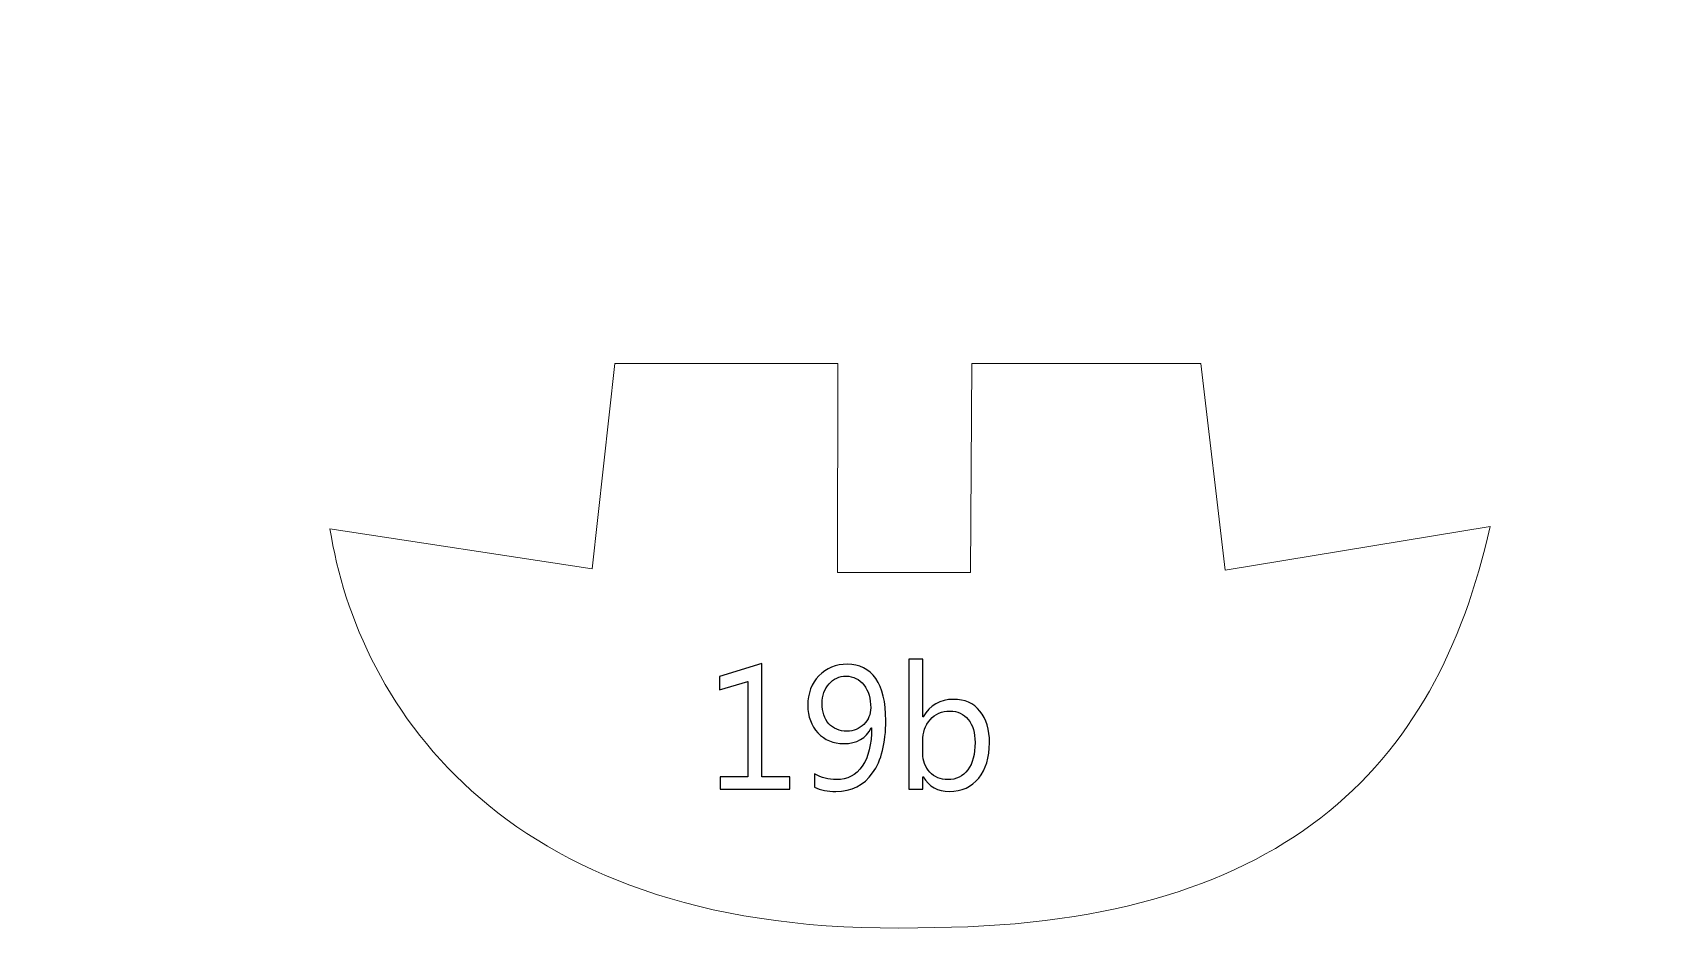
# Model space of a CAD drawing. Header units: centimetres. Extents: x -370 to 378, y -504 to 433.
# Drawn here: x 151.3 to 226.3, y 82.1 to 123.6 of the extents above; entities that cross this region are included whole.
import ezdxf

# ---------------------------------------------------------------- set-up
doc = ezdxf.new("R2010")
doc.units = ezdxf.units.CM
doc.header["$MEASUREMENT"] = 0
doc.layers.add('Camada 1', color=7, linetype='Continuous')
doc.layers.add('Camada 2', color=20, linetype='Continuous')

msp = doc.modelspace()

# ---------------------------------------------------------------- linework, layer by layer
at = {"layer": 'Camada 1', "lineweight": 9}
for points, knots in [([(216.721, 265.254), (216.721, 265.254), (230.116, 265.318), (230.116, 265.318), (230.116, 265.318), (230.116, 265.318), (230.103, 244.768), (230.103, 244.768), (230.103, 244.768), (230.103, 244.768), (236.36, 244.767), (236.36, 244.767), (236.36, 244.767), (236.36, 244.767), (236.371, 265.182), (236.371, 265.182), (236.371, 265.182), (236.371, 265.182), (256.209, 265.182), (256.209, 265.182), (256.209, 265.182), (256.209, 265.182), (256.209, 244.767), (256.209, 244.767), (256.209, 244.767), (256.209, 244.767), (262.443, 244.768), (262.443, 244.768), (262.443, 244.768), (262.443, 244.768), (262.445, 265.213), (262.445, 265.213), (262.445, 265.213), (262.445, 265.213), (282.346, 265.204), (282.346, 265.204), (282.346, 265.204), (282.346, 265.204), (282.296, 244.775), (282.296, 244.775), (282.296, 244.775), (282.296, 244.775), (288.629, 244.768), (288.629, 244.768), (288.629, 244.768), (288.629, 244.768), (288.652, 265.258), (288.652, 265.258), (288.652, 265.258), (288.652, 265.258), (308.479, 265.277), (308.479, 265.277), (308.479, 265.277), (308.479, 265.277), (308.479, 244.77), (308.479, 244.77), (308.479, 244.77), (308.479, 244.77), (314.689, 244.774), (314.689, 244.774), (314.689, 244.774), (314.689, 244.774), (314.79, 265.253), (314.79, 265.253), (314.79, 265.253), (314.79, 265.253), (334.828, 265.214), (334.828, 265.214), (334.828, 265.214), (334.828, 265.214), (334.892, 244.769), (334.892, 244.769), (334.892, 244.769), (334.892, 244.769), (341.063, 244.77), (341.063, 244.77), (341.063, 244.77), (341.063, 244.77), (341.094, 265.214), (341.094, 265.214), (341.094, 265.214), (341.094, 265.214), (366.922, 265.225), (366.922, 265.225), (366.922, 265.225), (366.922, 265.225), (366.966, 256.867), (366.966, 256.867), (366.966, 256.867), (366.966, 256.867), (360.754, 256.873), (360.754, 256.873), (360.754, 256.873), (360.754, 256.873), (360.754, 232.292), (360.754, 232.292), (360.754, 232.292), (360.754, 232.292), (366.964, 232.296), (366.964, 232.296), (366.964, 232.296), (366.964, 232.296), (366.963, 224.01), (366.963, 224.01), (366.963, 224.01), (366.963, 224.01), (210.199, 224.007), (210.199, 224.007), (210.199, 224.007), (210.199, 224.007), (210.193, 236.573), (210.193, 236.573), (210.193, 236.573), (210.193, 236.573), (189.145, 236.573), (189.145, 236.573), (189.145, 236.573), (185.916, 236.501), (184.439, 233.061), (184.413, 226.826), (184.413, 226.826), (184.673, 216.628), (178.684, 212.355), (173.821, 212.903), (173.821, 212.903), (173.821, 212.903), (176.697, 236.149), (176.697, 236.149), (176.697, 236.149), (176.697, 236.149), (170.539, 236.789), (170.539, 236.789), (170.539, 236.789), (170.539, 236.789), (168.49, 221.602), (168.49, 221.602), (168.49, 221.602), (168.49, 221.602), (4.291, 221.42), (4.291, 221.42), (4.291, 221.42), (4.291, 221.42), (4.288, 209.376), (4.288, 209.376), (4.288, 209.376), (4.288, 209.376), (-1.971, 209.374), (-1.971, 209.374), (-1.971, 209.374), (-1.971, 209.374), (-2.239, 168.069), (-2.239, 168.069), (-2.239, 168.069), (-2.239, 168.069), (-66.592, 160.863), (-66.592, 160.863), (-66.592, 160.863), (-66.592, 160.863), (-120.101, 160.892), (-120.101, 160.892), (-120.101, 160.892), (-122.907, 159.848), (-124.083, 157.497), (-123.291, 153.568), (-123.291, 153.568), (-123.291, 153.568), (-121.417, 147.705), (-121.417, 147.705), (-121.417, 147.705), (-119.664, 142.218), (-119.162, 139.073), (-123.559, 137.253), (-123.559, 137.253), (-123.559, 137.253), (-131.456, 134.303), (-131.456, 134.303), (-131.456, 134.303), (-142.328, 129.369), (-143.928, 118.845), (-139.185, 104.494), (-139.185, 104.494), (-136.723, 96.587), (-139.695, 91.079), (-144.309, 92.767), (-144.309, 92.767), (-144.309, 92.767), (-196.019, 110.18), (-196.019, 110.18), (-196.019, 110.18), (-194.826, 114.677), (-193.391, 119.174), (-191.716, 123.67), (-191.716, 123.67), (-191.716, 123.67), (-176.995, 117.362), (-176.995, 117.362), (-176.995, 117.362), (-176.995, 117.362), (-174.937, 123.295), (-174.937, 123.295), (-174.937, 123.295), (-174.937, 123.295), (-189.72, 129.603), (-189.72, 129.603), (-189.72, 129.603), (-187.47, 134.471), (-185.1, 139.218), (-182.609, 143.842), (-182.609, 143.842), (-182.609, 143.842), (-167.889, 135.786), (-167.889, 135.786), (-167.889, 135.786), (-167.889, 135.786), (-164.645, 141.095), (-164.645, 141.095), (-164.645, 141.095), (-164.645, 141.095), (-179.178, 149.214), (-179.178, 149.214), (-179.178, 149.214), (-176.797, 153.396), (-174.316, 157.382), (-171.694, 161.08), (-171.694, 161.08), (-171.694, 161.08), (-158.221, 152.024), (-158.221, 152.024), (-158.221, 152.024), (-158.221, 152.024), (-154.852, 157.145), (-154.852, 157.145), (-154.852, 157.145), (-154.852, 157.145), (-168.138, 166.201), (-168.138, 166.201), (-168.138, 166.201), (-165.271, 169.951), (-162.563, 173.777), (-160.029, 177.692), (-160.029, 177.692), (-160.029, 177.692), (-146.12, 169.011), (-146.12, 169.011), (-146.12, 169.011), (-146.12, 169.011), (-143.438, 174.444), (-143.438, 174.444), (-143.438, 174.444), (-143.438, 174.444), (-157.035, 183.25), (-157.035, 183.25), (-157.035, 183.25), (-151.695, 195.771), (-155.396, 206.053), (-170.299, 212.164), (-170.299, 212.164), (-196.331, 218.03), (-225.837, 215.086), (-252.767, 201.797), (-252.767, 201.797), (-272.125, 191.19), (-291.085, 177.8), (-311.371, 166), (-311.371, 166), (-321.658, 159.339), (-331.851, 153.367), (-342.736, 148.568), (-342.736, 148.568), (-346.86, 147.224), (-349.73, 146.708), (-351.28, 147.57), (-351.28, 147.57), (-360.973, 156.269), (-365.918, 177.156), (-365.135, 212.753), (-365.135, 212.753), (-363.041, 242.961), (-358.027, 262.687), (-349.489, 269.76), (-349.489, 269.76), (-341.694, 272.706), (-312.337, 273.158), (-268.236, 269.823), (-268.236, 269.823), (-238.219, 267.466), (-208.36, 264.64), (-178.599, 261.521), (-178.599, 261.521), (-161.15, 259.512), (-146.663, 274.84), (-133.661, 298.457), (-133.661, 298.457), (-137.932, 299.192), (-140.952, 302.511), (-141.329, 309.219), (-141.329, 309.219), (-141.246, 317.163), (-137.792, 321.124), (-131.21, 321.7), (-131.21, 321.7), (-128.465, 321.723), (-125.72, 321.692), (-122.976, 321.377), (-122.976, 321.377), (-119.251, 320.932), (-117.518, 322.574), (-117.641, 327.134), (-117.641, 327.134), (-117.641, 327.134), (-117.584, 336.153), (-117.584, 336.153), (-117.584, 336.153), (-117.584, 336.153), (-110.776, 336.152), (-110.776, 336.152), (-110.776, 336.152), (-110.776, 336.152), (-110.773, 349.137), (-110.773, 349.137), (-110.773, 349.137), (-110.773, 349.137), (-99.344, 349.13), (-99.344, 349.13), (-99.344, 349.13), (-99.344, 349.13), (-88.153, 362.878), (-88.153, 362.878), (-88.153, 362.878), (-88.153, 362.878), (-34.119, 362.869), (-34.119, 362.869), (-34.119, 362.869), (-34.119, 362.869), (-34.106, 340.512), (-34.106, 340.512), (-34.106, 340.512), (-34.106, 340.512), (-27.597, 340.514), (-27.597, 340.514), (-27.597, 340.514), (-27.597, 340.514), (-27.691, 325.715), (-27.691, 325.715), (-27.691, 325.715), (-27.873, 322.531), (-30.047, 321.13), (-33.358, 320.596), (-33.358, 320.596), (-33.358, 320.596), (-44.151, 320.594), (-44.151, 320.594), (-44.151, 320.594), (-44.151, 320.594), (-44.155, 311.191), (-44.155, 311.191), (-44.155, 311.191), (-44.155, 311.191), (-32.849, 311.191), (-32.849, 311.191), (-32.849, 311.191), (-18.571, 310.629), (-10.255, 308.442), (-6.272, 303.592), (-6.272, 303.592), (-3.714, 300.56), (-2.148, 297.196), (-2.032, 293.351), (-2.032, 293.351), (-2.032, 293.351), (-1.901, 274.856), (-1.901, 274.856), (-1.901, 274.856), (-1.901, 274.856), (4.408, 274.86), (4.408, 274.86), (4.408, 274.86), (4.408, 274.86), (4.426, 260.305), (4.426, 260.305), (4.426, 260.305), (4.426, 260.305), (175.044, 260.301), (175.044, 260.301), (175.044, 260.301), (175.044, 260.301), (175.017, 268.365), (175.017, 268.365), (175.017, 268.365), (179.182, 281.411), (183.274, 295.03), (187.51, 307.504), (187.51, 307.504), (189.372, 313.034), (192.544, 316.081), (197.008, 315.926), (197.008, 315.926), (202.874, 315.367), (206.189, 311.724), (207.985, 306.102), (207.985, 306.102), (211.365, 293.082), (213.787, 278.849), (216.721, 265.254)], [0, 0, 0, 0, 0.009804, 0.009804, 0.009804, 0.009804, 0.019608, 0.019608, 0.019608, 0.019608, 0.029412, 0.029412, 0.029412, 0.029412, 0.039216, 0.039216, 0.039216, 0.039216, 0.04902, 0.04902, 0.04902, 0.04902, 0.058824, 0.058824, 0.058824, 0.058824, 0.068627, 0.068627, 0.068627, 0.068627, 0.078431, 0.078431, 0.078431, 0.078431, 0.088235, 0.088235, 0.088235, 0.088235, 0.098039, 0.098039, 0.098039, 0.098039, 0.107843, 0.107843, 0.107843, 0.107843, 0.117647, 0.117647, 0.117647, 0.117647, 0.127451, 0.127451, 0.127451, 0.127451, 0.137255, 0.137255, 0.137255, 0.137255, 0.147059, 0.147059, 0.147059, 0.147059, 0.156863, 0.156863, 0.156863, 0.156863, 0.166667, 0.166667, 0.166667, 0.166667, 0.176471, 0.176471, 0.176471, 0.176471, 0.186275, 0.186275, 0.186275, 0.186275, 0.196078, 0.196078, 0.196078, 0.196078, 0.205882, 0.205882, 0.205882, 0.205882, 0.215686, 0.215686, 0.215686, 0.215686, 0.22549, 0.22549, 0.22549, 0.22549, 0.235294, 0.235294, 0.235294, 0.235294, 0.245098, 0.245098, 0.245098, 0.245098, 0.254902, 0.254902, 0.254902, 0.254902, 0.264706, 0.264706, 0.264706, 0.264706, 0.27451, 0.27451, 0.27451, 0.27451, 0.284314, 0.284314, 0.284314, 0.284314, 0.294118, 0.294118, 0.294118, 0.294118, 0.303922, 0.303922, 0.303922, 0.303922, 0.313725, 0.313725, 0.313725, 0.313726, 0.323529, 0.323529, 0.323529, 0.323529, 0.333333, 0.333333, 0.333333, 0.333333, 0.343137, 0.343137, 0.343137, 0.343137, 0.352941, 0.352941, 0.352941, 0.352941, 0.362745, 0.362745, 0.362745, 0.362745, 0.372549, 0.372549, 0.372549, 0.372549, 0.382353, 0.382353, 0.382353, 0.382353, 0.392157, 0.392157, 0.392157, 0.392157, 0.401961, 0.401961, 0.401961, 0.401961, 0.411765, 0.411765, 0.411765, 0.411765, 0.421569, 0.421569, 0.421569, 0.421569, 0.431373, 0.431373, 0.431373, 0.431373, 0.441176, 0.441176, 0.441176, 0.441176, 0.45098, 0.45098, 0.45098, 0.45098, 0.460784, 0.460784, 0.460784, 0.460784, 0.470588, 0.470588, 0.470588, 0.470588, 0.480392, 0.480392, 0.480392, 0.480392, 0.490196, 0.490196, 0.490196, 0.490196, 0.5, 0.5, 0.5, 0.5, 0.509804, 0.509804, 0.509804, 0.509804, 0.519608, 0.519608, 0.519608, 0.519608, 0.529412, 0.529412, 0.529412, 0.529412, 0.539216, 0.539216, 0.539216, 0.539216, 0.54902, 0.54902, 0.54902, 0.54902, 0.558824, 0.558824, 0.558824, 0.558824, 0.568627, 0.568627, 0.568627, 0.568627, 0.578431, 0.578431, 0.578431, 0.578431, 0.588235, 0.588235, 0.588235, 0.588235, 0.598039, 0.598039, 0.598039, 0.598039, 0.607843, 0.607843, 0.607843, 0.607843, 0.617647, 0.617647, 0.617647, 0.617647, 0.627451, 0.627451, 0.627451, 0.627451, 0.637255, 0.637255, 0.637255, 0.637255, 0.647059, 0.647059, 0.647059, 0.647059, 0.656863, 0.656863, 0.656863, 0.656863, 0.666667, 0.666667, 0.666667, 0.666667, 0.676471, 0.676471, 0.676471, 0.676471, 0.686275, 0.686275, 0.686275, 0.686275, 0.696078, 0.696078, 0.696078, 0.696078, 0.705882, 0.705882, 0.705882, 0.705882, 0.715686, 0.715686, 0.715686, 0.715686, 0.72549, 0.72549, 0.72549, 0.72549, 0.735294, 0.735294, 0.735294, 0.735294, 0.745098, 0.745098, 0.745098, 0.745098, 0.754902, 0.754902, 0.754902, 0.754902, 0.764706, 0.764706, 0.764706, 0.764706, 0.77451, 0.77451, 0.77451, 0.77451, 0.784314, 0.784314, 0.784314, 0.784314, 0.794118, 0.794118, 0.794118, 0.794118, 0.803922, 0.803922, 0.803922, 0.803922, 0.813725, 0.813725, 0.813725, 0.813726, 0.823529, 0.823529, 0.823529, 0.823529, 0.833333, 0.833333, 0.833333, 0.833333, 0.843137, 0.843137, 0.843137, 0.843137, 0.852941, 0.852941, 0.852941, 0.852941, 0.862745, 0.862745, 0.862745, 0.862745, 0.872549, 0.872549, 0.872549, 0.872549, 0.882353, 0.882353, 0.882353, 0.882353, 0.892157, 0.892157, 0.892157, 0.892157, 0.901961, 0.901961, 0.901961, 0.901961, 0.911765, 0.911765, 0.911765, 0.911765, 0.921569, 0.921569, 0.921569, 0.921569, 0.931373, 0.931373, 0.931373, 0.931373, 0.941176, 0.941176, 0.941176, 0.941176, 0.95098, 0.95098, 0.95098, 0.95098, 0.960784, 0.960784, 0.960784, 0.960784, 0.970588, 0.970588, 0.970588, 0.970588, 0.980392, 0.980392, 0.980392, 0.980392, 1, 1, 1, 1]), ([(178.037, 108.451), (178.037, 108.451), (188.282, 108.449), (188.282, 108.449), (188.282, 108.449), (188.282, 108.449), (188.262, 98.86), (188.262, 98.86), (188.262, 98.86), (188.262, 98.86), (194.364, 98.863), (194.364, 98.863), (194.364, 98.863), (194.364, 98.863), (194.427, 108.446), (194.427, 108.446), (194.427, 108.446), (194.427, 108.446), (204.937, 108.45), (204.937, 108.45), (204.937, 108.45), (204.937, 108.45), (206.052, 98.962), (206.052, 98.962), (206.052, 98.962), (206.052, 98.962), (218.213, 100.972), (218.213, 100.972), (218.213, 100.972), (215.748, 89.892), (208.716, 82.545), (191.954, 82.556), (191.954, 82.556), (173.068, 82.117), (166.242, 92.736), (164.967, 100.869), (164.967, 100.869), (164.967, 100.869), (177.008, 99.026), (177.008, 99.026), (177.008, 99.026), (177.008, 99.026), (178.037, 108.451), (178.037, 108.451)], [0, 0, 0, 0, 0.083333, 0.083333, 0.083333, 0.083333, 0.166667, 0.166667, 0.166667, 0.166667, 0.25, 0.25, 0.25, 0.25, 0.333333, 0.333333, 0.333333, 0.333333, 0.416667, 0.416667, 0.416667, 0.416667, 0.5, 0.5, 0.5, 0.5, 0.583333, 0.583333, 0.583333, 0.583333, 0.666667, 0.666667, 0.666667, 0.666667, 0.75, 0.75, 0.75, 0.75, 0.833333, 0.833333, 0.833333, 0.833333, 1, 1, 1, 1])]:
    msp.add_open_spline(points, degree=3, knots=knots, dxfattribs=at)
at = {"layer": 'Camada 2'}
for points, knots in [([(186.069, 88.91), (186.069, 88.91), (182.875, 88.91), (182.875, 88.91), (182.875, 88.91), (182.875, 88.91), (182.875, 89.475), (182.875, 89.475), (182.875, 89.475), (182.875, 89.475), (184.149, 89.475), (184.149, 89.475), (184.149, 89.475), (184.149, 89.475), (184.149, 93.864), (184.149, 93.864), (184.149, 93.864), (184.149, 93.864), (182.843, 93.475), (182.843, 93.475), (182.843, 93.475), (182.843, 93.475), (182.843, 94.088), (182.843, 94.088), (182.843, 94.088), (182.843, 94.088), (184.795, 94.684), (184.795, 94.684), (184.795, 94.684), (184.795, 94.684), (184.795, 89.475), (184.795, 89.475), (184.795, 89.475), (184.795, 89.475), (186.069, 89.475), (186.069, 89.475), (186.069, 89.475), (186.069, 89.475), (186.069, 88.91), (186.069, 88.91)], [0, 0, 0, 0, 0.090909, 0.090909, 0.090909, 0.090909, 0.181818, 0.181818, 0.181818, 0.181818, 0.272727, 0.272727, 0.272727, 0.272727, 0.363636, 0.363636, 0.363636, 0.363636, 0.454545, 0.454545, 0.454545, 0.454545, 0.545455, 0.545455, 0.545455, 0.545455, 0.636364, 0.636364, 0.636364, 0.636364, 0.727273, 0.727273, 0.727273, 0.727273, 0.818182, 0.818182, 0.818182, 0.818182, 1, 1, 1, 1]), ([(187.206, 89.002), (187.206, 89.002), (187.206, 89.621), (187.206, 89.621), (187.206, 89.621), (187.521, 89.442), (187.854, 89.354), (188.206, 89.354), (188.206, 89.354), (188.717, 89.354), (189.116, 89.561), (189.4, 89.973), (189.4, 89.973), (189.685, 90.386), (189.827, 90.973), (189.827, 91.733), (189.827, 91.733), (189.822, 91.73), (189.816, 91.73), (189.811, 91.733), (189.811, 91.733), (189.57, 91.249), (189.15, 91.007), (188.553, 91.007), (188.553, 91.007), (188.069, 91.007), (187.674, 91.171), (187.363, 91.499), (187.363, 91.499), (187.054, 91.827), (186.9, 92.25), (186.9, 92.766), (186.9, 92.766), (186.9, 93.318), (187.069, 93.77), (187.409, 94.123), (187.409, 94.123), (187.749, 94.476), (188.183, 94.652), (188.714, 94.652), (188.714, 94.652), (189.269, 94.652), (189.703, 94.432), (190.014, 93.992), (190.014, 93.992), (190.324, 93.553), (190.48, 92.912), (190.48, 92.072), (190.48, 92.072), (190.48, 91.029), (190.279, 90.225), (189.874, 89.66), (189.874, 89.66), (189.471, 89.096), (188.909, 88.813), (188.19, 88.813), (188.19, 88.813), (187.812, 88.813), (187.484, 88.877), (187.206, 89.002)], [0, 0, 0, 0, 0.0625, 0.0625, 0.0625, 0.0625, 0.125, 0.125, 0.125, 0.125, 0.1875, 0.1875, 0.1875, 0.1875, 0.25, 0.25, 0.25, 0.25, 0.3125, 0.3125, 0.3125, 0.3125, 0.375, 0.375, 0.375, 0.375, 0.4375, 0.4375, 0.4375, 0.4375, 0.5, 0.5, 0.5, 0.5, 0.5625, 0.5625, 0.5625, 0.5625, 0.625, 0.625, 0.625, 0.625, 0.6875, 0.6875, 0.6875, 0.6875, 0.75, 0.75, 0.75, 0.75, 0.8125, 0.8125, 0.8125, 0.8125, 0.875, 0.875, 0.875, 0.875, 1, 1, 1, 1]), ([(192.19, 89.488), (192.19, 89.488), (192.174, 89.488), (192.174, 89.488), (192.174, 89.488), (192.174, 89.488), (192.174, 88.91), (192.174, 88.91), (192.174, 88.91), (192.174, 88.91), (191.529, 88.91), (191.529, 88.91), (191.529, 88.91), (191.529, 88.91), (191.529, 94.878), (191.529, 94.878), (191.529, 94.878), (191.529, 94.878), (192.174, 94.878), (192.174, 94.878), (192.174, 94.878), (192.174, 94.878), (192.174, 92.238), (192.174, 92.238), (192.174, 92.238), (192.174, 92.238), (192.19, 92.238), (192.19, 92.238), (192.19, 92.238), (192.507, 92.772), (192.972, 93.039), (193.584, 93.039), (193.584, 93.039), (194.101, 93.039), (194.506, 92.859), (194.799, 92.498), (194.799, 92.498), (195.092, 92.136), (195.238, 91.652), (195.238, 91.045), (195.238, 91.045), (195.238, 90.37), (195.074, 89.828), (194.746, 89.422), (194.746, 89.422), (194.417, 89.016), (193.968, 88.813), (193.398, 88.813), (193.398, 88.813), (192.866, 88.813), (192.463, 89.038), (192.19, 89.488)], [0, 0, 0, 0, 0.071429, 0.071429, 0.071429, 0.071429, 0.142857, 0.142857, 0.142857, 0.142857, 0.214286, 0.214286, 0.214286, 0.214286, 0.285714, 0.285714, 0.285714, 0.285714, 0.357143, 0.357143, 0.357143, 0.357143, 0.428571, 0.428571, 0.428571, 0.428571, 0.5, 0.5, 0.5, 0.5, 0.571429, 0.571429, 0.571429, 0.571429, 0.642857, 0.642857, 0.642857, 0.642857, 0.714286, 0.714286, 0.714286, 0.714286, 0.785714, 0.785714, 0.785714, 0.785714, 0.857143, 0.857143, 0.857143, 0.857143, 1, 1, 1, 1]), ([(188.654, 94.104), (188.342, 94.104), (188.082, 93.987), (187.874, 93.752), (187.874, 93.752), (187.666, 93.516), (187.561, 93.218), (187.561, 92.855), (187.561, 92.855), (187.561, 92.459), (187.663, 92.147), (187.867, 91.92), (187.867, 91.92), (188.072, 91.692), (188.348, 91.58), (188.698, 91.58), (188.698, 91.58), (189.002, 91.58), (189.259, 91.683), (189.47, 91.89), (189.47, 91.89), (189.681, 92.098), (189.787, 92.351), (189.787, 92.651), (189.787, 92.651), (189.787, 93.078), (189.682, 93.428), (189.472, 93.698), (189.472, 93.698), (189.263, 93.968), (188.99, 94.104), (188.654, 94.104)], [0, 0, 0, 0, 0.111111, 0.111111, 0.111111, 0.111111, 0.222222, 0.222222, 0.222222, 0.222222, 0.333333, 0.333333, 0.333333, 0.333333, 0.444444, 0.444444, 0.444444, 0.444444, 0.555556, 0.555556, 0.555556, 0.555556, 0.666667, 0.666667, 0.666667, 0.666667, 0.777778, 0.777778, 0.777778, 0.777778, 1, 1, 1, 1]), ([(192.174, 91.12), (192.174, 91.12), (192.174, 90.555), (192.174, 90.555), (192.174, 90.555), (192.174, 90.221), (192.283, 89.937), (192.499, 89.703), (192.499, 89.703), (192.716, 89.471), (192.991, 89.354), (193.324, 89.354), (193.324, 89.354), (193.716, 89.354), (194.022, 89.504), (194.244, 89.804), (194.244, 89.804), (194.466, 90.105), (194.577, 90.522), (194.577, 91.057), (194.577, 91.057), (194.577, 91.507), (194.474, 91.86), (194.265, 92.116), (194.265, 92.116), (194.058, 92.371), (193.777, 92.499), (193.422, 92.499), (193.422, 92.499), (193.048, 92.499), (192.745, 92.368), (192.517, 92.106), (192.517, 92.106), (192.288, 91.844), (192.174, 91.515), (192.174, 91.12)], [0, 0, 0, 0, 0.1, 0.1, 0.1, 0.1, 0.2, 0.2, 0.2, 0.2, 0.3, 0.3, 0.3, 0.3, 0.4, 0.4, 0.4, 0.4, 0.5, 0.5, 0.5, 0.5, 0.6, 0.6, 0.6, 0.6, 0.7, 0.7, 0.7, 0.7, 0.8, 0.8, 0.8, 0.8, 1, 1, 1, 1])]:
    msp.add_open_spline(points, degree=3, knots=knots, dxfattribs=at)
at = {"layer": 'Camada 2', "lineweight": 9}
for points, knots in [([(186.069, 88.91), (186.069, 88.91), (182.875, 88.91), (182.875, 88.91), (182.875, 88.91), (182.875, 88.91), (182.875, 89.475), (182.875, 89.475), (182.875, 89.475), (182.875, 89.475), (184.149, 89.475), (184.149, 89.475), (184.149, 89.475), (184.149, 89.475), (184.149, 93.864), (184.149, 93.864), (184.149, 93.864), (184.149, 93.864), (182.843, 93.475), (182.843, 93.475), (182.843, 93.475), (182.843, 93.475), (182.843, 94.088), (182.843, 94.088), (182.843, 94.088), (182.843, 94.088), (184.795, 94.684), (184.795, 94.684), (184.795, 94.684), (184.795, 94.684), (184.795, 89.475), (184.795, 89.475), (184.795, 89.475), (184.795, 89.475), (186.069, 89.475), (186.069, 89.475), (186.069, 89.475), (186.069, 89.475), (186.069, 88.91), (186.069, 88.91)], [0, 0, 0, 0, 0.090909, 0.090909, 0.090909, 0.090909, 0.181818, 0.181818, 0.181818, 0.181818, 0.272727, 0.272727, 0.272727, 0.272727, 0.363636, 0.363636, 0.363636, 0.363636, 0.454545, 0.454545, 0.454545, 0.454545, 0.545455, 0.545455, 0.545455, 0.545455, 0.636364, 0.636364, 0.636364, 0.636364, 0.727273, 0.727273, 0.727273, 0.727273, 0.818182, 0.818182, 0.818182, 0.818182, 1, 1, 1, 1]), ([(187.206, 89.002), (187.206, 89.002), (187.206, 89.621), (187.206, 89.621), (187.206, 89.621), (187.521, 89.442), (187.854, 89.354), (188.206, 89.354), (188.206, 89.354), (188.717, 89.354), (189.116, 89.561), (189.4, 89.973), (189.4, 89.973), (189.685, 90.386), (189.827, 90.973), (189.827, 91.733), (189.827, 91.733), (189.822, 91.73), (189.816, 91.73), (189.811, 91.733), (189.811, 91.733), (189.57, 91.249), (189.15, 91.007), (188.553, 91.007), (188.553, 91.007), (188.069, 91.007), (187.674, 91.171), (187.363, 91.499), (187.363, 91.499), (187.054, 91.827), (186.9, 92.25), (186.9, 92.766), (186.9, 92.766), (186.9, 93.318), (187.069, 93.77), (187.409, 94.123), (187.409, 94.123), (187.749, 94.476), (188.183, 94.652), (188.714, 94.652), (188.714, 94.652), (189.269, 94.652), (189.703, 94.432), (190.014, 93.992), (190.014, 93.992), (190.324, 93.553), (190.48, 92.912), (190.48, 92.072), (190.48, 92.072), (190.48, 91.029), (190.279, 90.225), (189.874, 89.66), (189.874, 89.66), (189.471, 89.096), (188.909, 88.813), (188.19, 88.813), (188.19, 88.813), (187.812, 88.813), (187.484, 88.877), (187.206, 89.002)], [0, 0, 0, 0, 0.0625, 0.0625, 0.0625, 0.0625, 0.125, 0.125, 0.125, 0.125, 0.1875, 0.1875, 0.1875, 0.1875, 0.25, 0.25, 0.25, 0.25, 0.3125, 0.3125, 0.3125, 0.3125, 0.375, 0.375, 0.375, 0.375, 0.4375, 0.4375, 0.4375, 0.4375, 0.5, 0.5, 0.5, 0.5, 0.5625, 0.5625, 0.5625, 0.5625, 0.625, 0.625, 0.625, 0.625, 0.6875, 0.6875, 0.6875, 0.6875, 0.75, 0.75, 0.75, 0.75, 0.8125, 0.8125, 0.8125, 0.8125, 0.875, 0.875, 0.875, 0.875, 1, 1, 1, 1]), ([(192.19, 89.488), (192.19, 89.488), (192.174, 89.488), (192.174, 89.488), (192.174, 89.488), (192.174, 89.488), (192.174, 88.91), (192.174, 88.91), (192.174, 88.91), (192.174, 88.91), (191.529, 88.91), (191.529, 88.91), (191.529, 88.91), (191.529, 88.91), (191.529, 94.878), (191.529, 94.878), (191.529, 94.878), (191.529, 94.878), (192.174, 94.878), (192.174, 94.878), (192.174, 94.878), (192.174, 94.878), (192.174, 92.238), (192.174, 92.238), (192.174, 92.238), (192.174, 92.238), (192.19, 92.238), (192.19, 92.238), (192.19, 92.238), (192.507, 92.772), (192.972, 93.039), (193.584, 93.039), (193.584, 93.039), (194.101, 93.039), (194.506, 92.859), (194.799, 92.498), (194.799, 92.498), (195.092, 92.136), (195.238, 91.652), (195.238, 91.045), (195.238, 91.045), (195.238, 90.37), (195.074, 89.828), (194.746, 89.422), (194.746, 89.422), (194.417, 89.016), (193.968, 88.813), (193.398, 88.813), (193.398, 88.813), (192.866, 88.813), (192.463, 89.038), (192.19, 89.488)], [0, 0, 0, 0, 0.071429, 0.071429, 0.071429, 0.071429, 0.142857, 0.142857, 0.142857, 0.142857, 0.214286, 0.214286, 0.214286, 0.214286, 0.285714, 0.285714, 0.285714, 0.285714, 0.357143, 0.357143, 0.357143, 0.357143, 0.428571, 0.428571, 0.428571, 0.428571, 0.5, 0.5, 0.5, 0.5, 0.571429, 0.571429, 0.571429, 0.571429, 0.642857, 0.642857, 0.642857, 0.642857, 0.714286, 0.714286, 0.714286, 0.714286, 0.785714, 0.785714, 0.785714, 0.785714, 0.857143, 0.857143, 0.857143, 0.857143, 1, 1, 1, 1]), ([(188.654, 94.104), (188.342, 94.104), (188.082, 93.987), (187.874, 93.752), (187.874, 93.752), (187.666, 93.516), (187.561, 93.218), (187.561, 92.855), (187.561, 92.855), (187.561, 92.459), (187.663, 92.147), (187.867, 91.92), (187.867, 91.92), (188.072, 91.692), (188.348, 91.58), (188.698, 91.58), (188.698, 91.58), (189.002, 91.58), (189.259, 91.683), (189.47, 91.89), (189.47, 91.89), (189.681, 92.098), (189.787, 92.351), (189.787, 92.651), (189.787, 92.651), (189.787, 93.078), (189.682, 93.428), (189.472, 93.698), (189.472, 93.698), (189.263, 93.968), (188.99, 94.104), (188.654, 94.104)], [0, 0, 0, 0, 0.111111, 0.111111, 0.111111, 0.111111, 0.222222, 0.222222, 0.222222, 0.222222, 0.333333, 0.333333, 0.333333, 0.333333, 0.444444, 0.444444, 0.444444, 0.444444, 0.555556, 0.555556, 0.555556, 0.555556, 0.666667, 0.666667, 0.666667, 0.666667, 0.777778, 0.777778, 0.777778, 0.777778, 1, 1, 1, 1]), ([(192.174, 91.12), (192.174, 91.12), (192.174, 90.555), (192.174, 90.555), (192.174, 90.555), (192.174, 90.221), (192.283, 89.937), (192.499, 89.703), (192.499, 89.703), (192.716, 89.471), (192.991, 89.354), (193.324, 89.354), (193.324, 89.354), (193.716, 89.354), (194.022, 89.504), (194.244, 89.804), (194.244, 89.804), (194.466, 90.105), (194.577, 90.522), (194.577, 91.057), (194.577, 91.057), (194.577, 91.507), (194.474, 91.86), (194.265, 92.116), (194.265, 92.116), (194.058, 92.371), (193.777, 92.499), (193.422, 92.499), (193.422, 92.499), (193.048, 92.499), (192.745, 92.368), (192.517, 92.106), (192.517, 92.106), (192.288, 91.844), (192.174, 91.515), (192.174, 91.12)], [0, 0, 0, 0, 0.1, 0.1, 0.1, 0.1, 0.2, 0.2, 0.2, 0.2, 0.3, 0.3, 0.3, 0.3, 0.4, 0.4, 0.4, 0.4, 0.5, 0.5, 0.5, 0.5, 0.6, 0.6, 0.6, 0.6, 0.7, 0.7, 0.7, 0.7, 0.8, 0.8, 0.8, 0.8, 1, 1, 1, 1])]:
    msp.add_open_spline(points, degree=3, knots=knots, dxfattribs=at)

doc.saveas('drawing.dxf')
